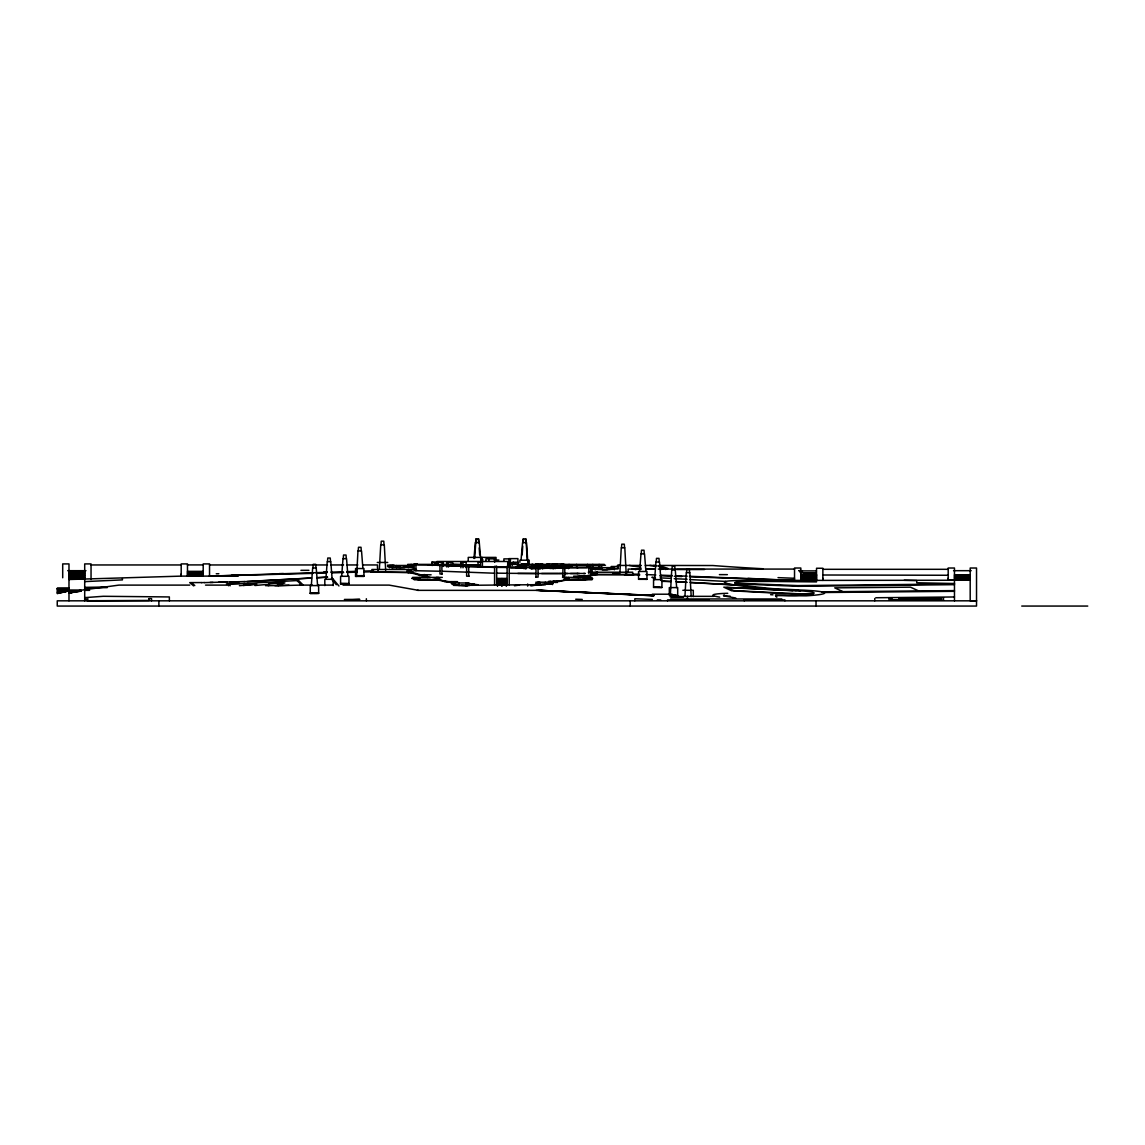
<?xml version="1.0" encoding="UTF-8"?>
<svg xmlns="http://www.w3.org/2000/svg" width="1145" height="1145" viewBox="0 0 1145 1145"><rect width="100%" height="100%" fill="white"/><g stroke="black" fill="none" stroke-linecap="round" stroke-linejoin="round"><path stroke-width="1.5" d="M501.911 578.497L501.911 586.111M475.976 542.601L476.206 538.937M523.208 542.601L523.437 538.937M474.688 558.445L475.747 542.601M522.149 554.924L522.75 546.122M312.928 567.977L313.2 564.313L315.705 564.313L315.977 567.977M327.484 561.694L327.756 558.03L330.261 558.03L330.533 561.694M343.257 558.688L343.514 555.024L346.033 555.024L346.291 558.688M358.242 550.931L358.499 547.267L361.019 547.267L361.276 550.931M380.999 544.848L381.271 541.184L383.775 541.184L384.047 544.848M621.52 547.84L621.778 544.176L624.297 544.176L624.555 547.84M641.243 553.865L641.501 550.201L644.02 550.201L644.277 553.865M656.214 562.023L656.486 558.359L658.99 558.359L659.262 562.023M671.986 569.995L672.244 566.331L674.763 566.331L675.02 569.995M686.542 572.672L686.814 569.008L689.319 569.008L689.591 572.672M311.311 585.582L312.671 567.977L316.235 567.977L317.594 585.582M325.867 579.298L327.227 561.694L330.791 561.694L332.15 579.298M341.639 576.293L342.999 558.688L346.563 558.688L347.923 576.293M639.611 571.469L640.985 553.865L644.535 553.865L645.909 571.469M654.596 579.628L655.956 562.023L659.52 562.023L660.88 579.628M475.604 542.601L475.905 538.937L478.71 538.937L478.996 542.601M522.85 542.601L523.15 538.937L525.941 538.937L527.287 560.206M473.958 558.445L475.318 542.601L479.283 542.601L480.657 558.445M521.047 560.206L522.564 542.601L526.528 542.601L528.002 565.444M556.799 563.87L556.527 564.657L556.255 563.87M548.498 563.87L548.083 564.657L547.653 563.87M496.744 573.158L507.092 573.273M552.878 568.65L552.878 567.133L546.652 566.861M537.463 563.87L536.919 564.657L536.39 563.87M523.666 563.87L523.05 564.657L522.435 563.87M552.09 583.592L552.892 583.664L531.523 585.596M524.911 568.65L524.725 566.446L525.741 566.99L523.852 567.262L523.852 568.65M525.798 568.65L525.827 566.374L525.254 567.863M535.144 568.65L536.433 567.19M535.144 567.863L536.433 567.448M468.362 566.503L535.388 567.219L533.212 567.347M535.545 567.519L534.157 567.863M276.804 585.453L283.087 583.048L268.846 583.649M531.309 567.863L534.257 567.104M530.436 567.605L533.913 566.932M533.083 567.147L531.309 567.605L533.212 567.448L533.141 568.65M546.838 567.262L547.496 566.746L547.496 567.863M523.508 567.863L522.349 567.605M530.636 566.775L537.348 565.916C534.686 566.503 539.467 566.102 536.433 567.033M243.312 585.524L256.766 584.079M269.433 584.236L254.863 585.51M775.337 594.928A52.04 3.006 3.7 0 0 788.662 595.457L793.814 595.443A47.417 2.948 2 0 0 796.29 595.4L796.462 595.386A52.055 3.306 0.4 0 0 800.756 595.142A51.224 3.163 2 0 0 803.074 595.056L803.804 594.999A52.427 3.306 0 0 0 812.492 593.84L813.308 593.611A52.427 3.306 0 0 0 813.651 592.609L813.465 592.537A52.427 3.306 0 0 0 811.275 591.979L810.846 591.893A52.427 3.306 0 0 0 801.6 590.906L799.868 590.748A26.135 1.617 2 0 0 795.818 590.462A25.591 1.632 0.4 0 0 792.412 590.348A25.906 1.617 2 0 0 790.394 590.247L772.789 589.289A74.11 4.279 3.7 0 1 735.018 585.038L732.8 584.666A73.981 4.279 3.7 0 1 727.633 583.606L724.484 582.376A73.638 4.251 3.7 0 1 725.028 581.617L725.773 581.417A73.366 4.236 3.7 0 1 754.154 580.644L800.87 581.245L800.827 568.02L794.53 568.02L794.53 580.386L690.177 576.822M522.077 566.117L523.537 565.959L522.964 567.863M568.55 567.133L568.12 567.004M532.582 567.863L534.028 567.419M567.777 567.118L563.87 567.691M81.209 590.748L68.986 590.849L57.25 593.024L68.986 590.648L57.25 591.979L68.986 590.691L57.25 593.539L68.986 590.92L81.209 590.734L68.986 592.938L80.164 590.348L118.951 585.109L189.769 585.109M533.756 567.033L536.576 566.56L536.433 567.863L530.436 567.863L533.913 567.19M544.176 567.29L546.451 567.118L544.619 567.376M68.986 593.01L81.209 591.02L68.986 591.264L81.209 591.006M442.772 571.255L494.626 573.23M618.515 568.521L614.622 568.55M538.121 567.519L545.965 567.276L543.889 567.276M344.387 599.45L359.802 599.393L345.733 600.08M533.141 567.863L534.028 567.691M543.66 567.276L546.451 566.861L545.564 566.646M569.251 579.599L552.362 582.447M588.272 572.214L632.698 572.214L632.698 574.604L596.989 574.375L580 577.538M552.005 581.803L554.209 581.488M564.399 580.143L552.334 582.132M556.742 567.863L556.742 566.174L554.967 566.489L554.967 567.863M554.967 566.746L556.742 566.446L554.753 566.689M554.753 566.431L556.742 566.174M549.214 582.318L557.028 581.402L557.028 582.619M661.237 569.537L664.2 568.321L659.291 566.932M665.588 569.523L667.893 568.421L664.129 567.176A165.724 8.702 0.4 0 0 658.432 566.088M68.986 592.666L81.266 590.648M546.652 567.863L546.437 566.346L548.412 566.031L542.043 566.832L546.036 567.047M547.811 566.389L546.594 566.789M547.739 566.288L543.116 566.961M536.819 583.564L536.819 584.923L538.88 584.594M536.719 584.923L530.436 585.739M539.825 584.437L538.765 584.594L552.491 583.649M530.192 566.961L537.348 566.174M534.987 567.09L534.028 567.219L534.157 568.65M589.804 578.84L582.791 579.399M452.461 584.222L458.887 585.41L543.159 584.608M514.477 585.782L519.515 585.038M68.986 590.791L57.25 592.495L68.986 590.562L57.25 591.464L68.986 590.348L81.209 590.405L68.986 590.419M68.986 592.895L75.971 591.879L68.986 592.437M524.782 567.233L526.242 567.018M550.33 583.836L545.406 584.308M591.994 578.683L568.249 579.785L591.994 579.785L591.994 577.395L562.538 577.395M543.574 566.804L544.433 566.718M635.232 569.637L636.162 569.509M534.157 567.605L533.141 567.605L534.987 567.347M564.399 567.347L568.135 567.133M429.346 579.27L418.211 579.284M563.798 566.36C570.239 566.131 564.614 565.115 564.041 568.65M533.212 566.689L536.576 566.818L534.343 567.004M545.421 566.732L544.562 566.818M413.345 578.225L411.785 578.368L420.83 580.071L440.539 580.157L440.539 579.27L436.245 579.27M534.343 567.262L535.388 567.262M533.327 567.076L535.144 566.918M610.457 569.294L608.296 569.48M624.326 574.661L633.843 574.733L633.142 574.618M95.636 600.71L149.193 600.452L148.936 598.978M535.202 566.217L536.576 566.56M600.223 568.836L595.243 569.222M84.701 597.633L103.265 596.287L169.36 596.946L169.36 600.824M84.701 599.322L88.151 599.064M559.833 566.689L563.054 566.632L554.481 566.961M533.756 567.305L535.388 567.061M562.538 568.034L549.8 568.478M559.576 566.847L554.552 567.076M311.368 577.996L244.4 581.631M316.693 577.695L327.356 577.123M247.263 581.574L311.569 578.068M316.922 577.767L327.642 577.18M68.986 591.879L81.209 591.206L77.717 591.421M243.441 583.564L298.573 580.472L303.11 585.038L278.163 585.682M563.698 567.963L571.899 566.689A69.416 3.049 1.1 0 0 567.934 565.673M68.986 591.965L75.971 591.636M618.758 572.786L617.785 572.886L618.844 573.058M269.075 583.549L284.905 582.877L278.078 585.567L268.03 585.653M256.394 584.179L239.377 585.682M265.54 585.667L269.018 585.524M591.822 574.747L578.153 577.452L578.153 576.178M399.662 567.376L396.113 567.333M393.293 567.076L389.572 567.047L400.736 567.347M68.986 579.513L181.196 576.121L181.196 563.912L187.479 563.912L187.479 576.121M84.701 581.603L122.429 579.885L122.415 578.611M231.362 575.348L238.103 575.105M279.18 573.645L283.387 573.502M323.677 572.071L327.384 571.928M81.209 591.135L68.986 591.579L74.225 591.521M403.154 567.276L405.903 567.19M373.027 571.999L370.751 572.156L408.908 572.5M544.948 567.247L551.861 567.161M545.092 568.292L543.889 568.321M388.613 566.56L391.848 566.446M203.195 576.121L203.195 563.912L209.535 563.912L209.535 576.121L327.313 572.285M330.833 572.171L343.142 571.77M346.663 571.656L357.226 571.298M364.253 571.069L373.642 570.768M406.003 567.29L411.771 567.104L411.026 567.061M552.792 568.178L542.072 568.349M204.468 582.619L227.34 581.961M230.088 582.018L244.615 581.531M239.949 583.535L226.424 583.878L228.671 585.753M289.012 585.252L274.886 585.653M798.938 570.825L802.387 570.725M310.266 593.01L311.225 592.981M399.877 567.476L408.65 567.104L407.262 566.99M216.248 573.788L218.852 573.717M209.435 576.121L313.029 573.359M316.421 573.259L326.611 572.987M331.706 572.858L343.6 572.543M346.992 572.443L357.183 572.171M363.981 571.999L375.861 571.67M310.266 593.439L318.639 593.439L318.639 585.582L310.266 585.582L310.266 593.439L315.104 593.353M541.714 568.492L542.515 568.421M579.756 576.307L584.751 576.178M579.241 576.479L583.32 576.379M316.907 592.995L318.639 592.895M314.803 593.425L316.693 593.325M416.508 569.494L371.882 569.494L371.882 571.885L378.065 571.885L378.05 569.494M316.421 593.382L318.639 593.325M432.882 579.27L434.027 579.255M450.529 581.875L452.704 582.261M355.565 575.778L363.953 575.62M361.534 575.849L357.97 576.178M355.565 576.393L363.953 576.393L363.953 568.535L355.565 568.535L355.565 576.393L362.893 575.72M243.613 583.478L228.084 583.921L230.259 585.753M238.818 581.717L218.595 582.261M570.353 579.399L579.241 579.427M107.1 587.027L84.701 587.356M84.701 587.9L107.272 587.614M542.072 567.305L544.476 567.347M535.388 568.435L530.192 568.492M543.632 584.666L545.12 584.651M387.854 566.56L389.758 566.446M388.37 566.46L387.525 566.431M496.715 567.39L507.092 567.462M531.581 567.433L532.597 567.505M539.61 567.419L537.721 567.433M538.551 568.407L540.383 568.464M537.263 568.407L539.61 568.478M618.057 572.972L612.732 573.072M602.528 565.744L569.122 565.444M540.383 568.65L540.383 567.419L537.263 567.362M954.472 583.964L797.707 585.61L735.104 583.134M954.472 584.666L798.137 586.312L736.936 583.878M802.674 593.783L813.093 593.668M812.478 593.854L785.198 593.625L731.641 590.777L723.797 587.17L796.004 590.706M875.796 597.747L954.472 596.974M891.984 598.305L889.021 598.334L889.021 600.037L943.494 600.037L943.494 597.804L898.768 598.234M911.406 598.262L941.133 597.976L941.133 599.88L891.368 599.88L891.368 598.463M970.831 600.853L976.528 600.824L971.146 600.853M530.192 567.448L535.932 567.462M542.787 567.376L542.515 568.65M376.633 571.913L377.435 571.899M201.506 582.648L204.54 582.533M210.036 582.447L212.999 582.433M954.472 590.605L821.495 591.822M954.472 591.321L823.985 592.509L821.037 591.722A62.961 3.965 0 0 0 811.733 590.634L805.007 590.205A36.525 2.304 0 0 0 800.77 590.047L799.668 589.99A36.611 2.261 2 0 0 795.088 589.732L772.76 588.63A63.533 3.664 3.7 0 1 737.652 584.079L734.947 583.02A62.975 3.635 3.7 0 1 757.346 581.474L767.808 581.46A54.817 3.406 2 0 1 776.596 581.517L816.5 581.903L816.542 568.249L822.869 568.249L822.869 580.386L782.078 580.386M566.303 580.129L582.648 579.957L592.766 578.697L591.221 578.64M577.023 567.705L577.867 567.691M590.834 567.677L614.307 567.634L614.307 569.809M541.628 573.516L557.944 573.53M558.488 573.53L563.039 573.516M577.023 573.516L577.867 573.516M348.967 583.463L340.58 583.492M348.967 584.107L340.58 584.15L340.58 576.293L348.967 576.293L348.967 584.15L340.58 584.15M535.874 567.705L515.45 567.433M545.335 567.505L587.313 567.491M537.978 567.705L563.039 567.705L552.677 568.163M589.246 567.677L564.514 567.705M300.92 570.339L308.935 570.31M535.874 573.516L509.196 573.316M537.978 573.516L538.765 573.516M570.468 573.516L579.384 573.502M815.684 573.216L806.924 573.087M363.953 576.278L361.634 576.278M564.199 580.229L568.45 580.229L568.45 578.755L564.199 578.755L564.199 580.229L566.489 580.129L566.346 577.395M201.606 582.562L189.741 582.605L193.634 585.896M312.671 593.296L316.235 593.124M583.564 573.502L585.195 573.502M948.189 575.262L822.869 575.005M954.472 583.521L916.759 582.762L916.759 580.601L904.192 580.3M799.41 593.869L733.831 590.605L726.774 587.5L792.683 590.72M508.838 558.617L517.912 558.617L517.912 566.56M481.172 559.919L483.018 559.919M494.168 560.019L498.862 560.019M436.832 561.494L507.707 561.494L507.707 565.873M517.912 562.238L512.316 562.238L512.316 565.444M377.278 562.453L387.754 562.453M437.748 563.025L434.384 563.025L437.748 563.54M509.768 562.954L511.815 562.954M417.367 563.812L414.175 563.812L414.175 568.965M509.525 563.998L516.166 563.998M407.663 564.385L414.762 564.385M417.667 564.385L432.996 564.385M447.738 564.37L439.966 564.399L439.966 573.989L442.299 573.989M462.065 564.37L449.942 564.37L462.065 564.9M522.893 564.385L513.475 564.399L513.475 562.238M525.655 564.385L536.819 564.385M540.254 564.385L548.326 564.385M557.3 564.385L552.52 564.385L552.52 565.444M604.317 564.385L561.365 564.385L561.422 566.346M187.479 564.914L203.195 564.914M439.995 564.9L447.738 564.9M479.369 564.9L464.111 564.9L479.369 565.415M561.422 564.786L568.807 564.786L568.421 566.346M91.042 564.957L181.196 564.957M209.535 564.957L327.47 564.957M330.819 564.957L343.543 564.957M346.878 564.957L357.841 564.957M362.65 564.957L377.492 564.957L377.478 568.149M387.468 565.158L394.052 565.158M605.519 565.244L601.354 565.244L601.354 566.288M617.971 565.244L620.103 565.244M413.173 565.444L389.572 565.53L389.572 567.72M530.894 565.444L568.893 565.487M617.355 565.444L641.329 565.444M645.322 565.444L654.682 565.444A165.724 8.702 0.4 0 1 657.244 565.916M659.033 565.444L712.863 565.53A303.926 8.902 1.5 0 0 722.796 566.26L724.57 566.389A303.926 8.902 1.5 0 0 762.856 568.75M469.221 565.744L466.645 565.744L466.645 576.178L469.221 576.178M536.232 565.959L540.483 565.959M496.773 566.36L494.583 566.36L494.583 584.852M507.063 566.403L509.224 566.403L509.224 584.852M611.115 566.503L618.429 566.503M535.516 566.66L538.064 566.66L538.064 577.109L535.817 577.109M561.966 566.675L564.786 566.675L564.786 576.064L562.538 576.064M587.428 566.632L590.605 566.632L590.605 573.445M391.304 567.72L404.986 567.72M526.013 567.605L524.081 567.863M535.144 567.605L535.96 567.605M522.349 567.863L526.414 567.863M510.627 568.092L525.254 568.092M614.779 568.679L618.071 568.679L618.071 566.503M631.94 568.965L641.357 568.965M646.095 568.965L653.995 568.965M640.556 569.079L628.147 569.079L628.176 572.3M645.852 569.079L654.725 569.079M658.246 569.079L794.587 569.079M822.869 569.308L948.189 569.308M676.724 569.523L704.49 569.523M602.299 569.809L614.307 569.222L612.031 569.137M67.698 570.682L85.975 570.682M414.175 570.682L440.353 571.255M801.686 570.682L799.096 570.611M953.542 570.682L971.218 570.682M800.112 570.911L816.299 570.911M68.986 571.341L84.701 571.341M187.479 571.355L203.195 571.355M68.986 572.028L84.701 572.028M187.479 572.042L203.195 572.042M371.882 571.885L412.93 572.5L412.916 571.384L407.734 571.384L407.734 572.5L412.93 572.5M68.986 572.715L84.701 572.715M187.479 572.715L203.195 572.715M68.986 573.387L84.701 573.387M187.479 573.402L203.195 573.402M517.855 573.473L535.874 573.473M537.878 573.516L563.039 573.473M564.514 573.473L585.195 573.473M803.876 573.373L816.299 573.373L800.112 572.543M68.986 574.074L84.701 574.074M187.479 574.074L203.195 574.074M632.698 574.604L591.822 574.733L591.822 573.573L596.989 573.573L596.989 574.733M68.986 574.747L84.701 574.747M187.479 574.761L203.195 574.761M419.056 574.804L431.121 574.804M816.542 574.933L800.827 574.833L816.585 574.876M68.986 575.434L84.701 575.434M187.479 575.448L203.195 575.448M800.827 575.606L816.542 575.606M954.472 575.463L970.187 575.463M68.986 576.107L84.701 576.107M181.096 576.121L238.26 576.121M954.472 576.15L970.187 576.15M573.645 576.178L589.789 576.178M800.827 576.293L816.542 576.293M68.986 576.794L84.701 576.794M954.472 576.822L970.187 576.822M800.827 576.98L816.542 576.98M68.986 577.481L84.701 577.481M412.558 577.381L442.299 577.381M954.472 577.509L970.187 577.509M800.827 577.653L816.542 577.653M68.986 578.153L84.701 578.153M568.249 578.082L565.873 578.755M954.472 578.182L970.187 578.182M800.827 578.339L816.542 578.339M435.458 578.597L438.864 578.597L438.864 579.785L414.189 579.785M68.986 578.84L84.701 578.84M800.827 579.012L816.542 579.012M954.472 578.869L970.187 578.869M646.954 579.327L638.567 579.327L638.567 571.469L646.954 571.469L646.954 579.327L638.567 579.026M800.827 579.699L816.542 579.699M954.472 579.556L970.187 579.556M948.189 578.139L948.189 580.229L970.187 580.229L822.869 580.386L822.869 578.282M548.469 581.402L560.005 581.402M444.174 581.631L457.556 581.631M535.817 582.204L552.491 582.204L552.491 584.594M452.06 582.977L468.92 582.977M539.825 582.877L537.291 583.564M451.345 583.263L454.908 583.263L454.908 581.631M465.858 583.664L467.389 584.336M465.786 584.336L469.064 584.336L469.064 585.682M205.527 585.109L226.653 585.109M300.019 585.109L312.413 585.109M317.466 585.109L333.195 585.109M343.071 585.109L389.143 585.109L418.469 590.348M459.174 585.038L454.164 584.48M498.147 585.023L499.392 585.023M499.964 585.023L501.224 585.023M502.598 585.023L503.843 585.023M504.415 585.023L505.675 585.023M453.506 585.367L467.847 585.682L467.847 584.336M661.924 587.485L653.552 587.485L653.552 579.628L661.924 579.628L661.924 587.485L653.552 587.17M84.701 590.348L89.611 590.348M417.453 590.348L540.855 590.348M682.821 590.276L693.297 590.276L693.297 596.559M652.306 594.212L672.144 594.212L672.144 597.06M670.999 595.457L677.697 595.457L677.697 587.6L669.31 587.6L669.31 595.457M683.336 596.345L713.593 596.345M708.827 599.894L667.564 599.894L667.564 600.824M743.663 599.894L784.912 599.894L784.912 600.824M97.711 600.71L87.063 600.71L87.063 599.479M976.528 600.824L57.25 600.824L57.25 606.063L976.528 606.063L976.528 568.02L970.187 568.02L970.187 600.853M1021.741 606.063L1087.75 606.063M567.605 573.516L564.227 573.488M719.403 574.618L727.376 574.647M535.631 584.923L535.631 583.564L538.88 583.564L538.88 584.923M671.857 596.889L678.971 596.974M148.936 598.606L151.555 598.649L151.555 600.824M424.809 574.847L420.029 574.804M611.144 568.478L612.36 568.492M661.695 581.331L666.977 581.474A171.464 169.489 -90 0 0 670.698 581.603M800.613 590.82L795.818 590.548M724.155 596.001L730.138 596.159M673.031 596.702L673.875 596.717M575.706 599.236L582.247 599.422M632.612 574.862L639.669 575.091M659.864 575.792L671.657 576.193M674.305 576.278L681.747 576.536M652.364 599.379L634.831 598.778L634.831 600.824M657.359 599.894L660.765 600.009M428.302 564.857L440.353 565.444M640.985 578.926L644.535 578.783M670.999 595.214L677.697 595.457M602.442 568.922L592.122 569.222L607.394 569.809L607.394 567.634M778.028 577.638L794.53 578.282M632.684 574.06L639.583 574.332M645.894 574.575L655.799 574.962M660.951 575.162L672.315 575.606M675.622 575.735L687.186 576.193M689.447 576.278L794.53 580.386M442.514 565.186L467.503 566.489M747.957 578.382L755.6 578.712M781.234 579.814L784.554 579.957M538.035 590.348L653.323 595.4M670.913 596.144L683.379 596.688M442.9 565.587L494.44 567.419M539.123 590.348L654.01 595.486M671.829 596.287L682.721 596.788M539.968 590.348L653.652 595.729M670.655 596.445L683.107 597.032M536.175 590.348L653.824 595.743M671.242 596.617L682.721 597.103M775.952 595.586L806.066 595.844A62.746 3.95 0 0 0 821.953 594.169L823.498 593.768A62.961 3.965 0 0 0 824.056 592.523M551.647 567.061L552.878 567.133M525.741 567.262L522.463 566.517M440.939 565.1L413.231 564.857L413.231 569.222M655.398 577.495L651.891 577.295L655.527 578.955M660.15 577.91L671.242 578.368M674.248 578.697L687.072 579.255M690.091 579.57L725.773 581.417M676.323 581.617L686.742 582.204M690.22 582.39L733.644 584.809M676.223 581.76L686.914 582.361M690.478 582.562L735.018 585.038M523.752 566.36L524.725 566.446M556.613 566.446L557.071 563.87M522.964 566.131L525.827 566.374M540.383 567.419L539.467 567.347L539.467 568.65M522.463 566.26L525.712 567.104M539.467 568.392L540.841 568.507L540.741 564.385M447.709 581.631L451.66 582.089M407.148 571.813L408.464 572.042M392.706 567.09L393.494 567.176M590.19 567.462L592.122 567.662L592.122 573.473M629.22 565.444L640.828 567.262M440.539 580.186L454.908 583.063M562.996 564.385L563.225 564.413A66.009 2.905 1.1 0 1 567.004 565.015M561.565 564.385L561.78 564.413A64.392 2.834 1.1 0 1 565.458 565M472.928 584.165L477.923 584.737M467.747 585.682L461.392 585.353M653.681 565.444L654.654 565.558M649.845 565.444L654.954 566.131M467.06 583.263L474.474 584.15M546.652 566.603L547.496 566.746M803.89 572.872L802.488 572.557M452.06 584.279L459.259 585.367L459.259 582.977M735.791 598.019L723.955 595.944A30.228 2.29 2.1 0 1 724.37 595.028M455.066 583.263L438.392 580.157M438.864 579.871L438.392 577.381M436.918 579.871L434.499 579.255M436.245 579.785L438.192 580.157L438.192 579.27M412.558 578.297L419.671 579.785L419.671 577.381M536.189 566.374L537.592 566.746L536.433 567.29M430.749 577.695L412.644 572.5M427.743 577.452L409.81 572.5M422.634 575.405L421.446 575.076L426.956 575.434M424.122 574.518L425.725 575.048M407.749 571.885L409.524 572.5L409.509 571.384M918.634 590.934L910.518 587.17L834.734 587.857L842.849 591.621M660.679 580.358L665.631 581.231A165.767 163.85 90 0 0 671.056 581.402M297.099 580.63L301.436 584.952M191.415 582.676L194.793 585.539M331.878 577.667L338.949 585.997M331.377 578.898L336.329 584.709M561.522 564.786L561.809 566.346M676.652 587.6L675.292 569.995L671.729 569.995L670.24 597.06M362.893 568.535L361.534 550.931L357.97 550.931L356.61 576.393M479.211 547.882L479.683 554.924M525.641 538.937L525.87 542.601M478.395 538.937L478.624 542.601M181.125 574.031L181.196 576.121M954.472 600.853L954.472 568.02L948.189 568.02L948.189 580.229M874.766 598.477L874.766 600.824M816.027 600.824L816.027 606.063M781.763 599.894L781.763 598.964L670.712 598.964L670.712 599.894M744.264 599.894L744.264 600.824M691.208 596.559L689.848 572.672L686.284 572.672L684.925 596.559M687.444 596.345L687.444 598.735M675.292 594.913L671.729 594.785M630.208 600.824L630.208 606.063M626.515 572.214L626.515 574.604M626.172 573.301L624.812 547.84L621.248 547.84L619.889 573.301M599.136 564.385L599.136 566.575M597.59 572.214L593.453 572.886L593.611 574.604M596.702 572.214L596.702 573.573M595.243 567.634L595.243 569.809M595.214 573.573L595.214 574.733M592.781 564.385L592.781 566.575M588.831 566.632L588.831 573.445M587.542 564.385L587.542 566.575M584.88 577.395L584.88 579.785M576.608 564.385L576.608 566.575M569.251 578.082L569.251 579.785M569.065 564.385L569.065 566.575M568.55 565.487L568.55 568.65M568.249 577.395L568.249 580.229M564.771 565.487L564.771 568.65M563.497 565.444L563.497 563.87L555.983 563.87L556.155 565.444M562.911 566.675L562.911 576.064M556.327 565.444L556.313 567.863M555.711 581.402L555.711 582.619M555.139 565.487L555.139 568.65M554.337 565.444L554.337 563.87L547.238 563.87L547.238 565.444M553.722 564.385L553.722 565.444M553.794 581.402L553.751 582.619M553.522 565.487L553.522 568.65M553.078 581.402L553.078 582.619M550.602 581.402L550.602 582.619M549.843 581.402L549.843 582.619M548.927 563.87L548.956 566.489M547.611 565.444L547.611 566.489M546.437 564.385L546.437 565.444M545.607 566.374L545.621 567.863M545.421 566.474L545.249 567.863M545.292 582.204L545.292 584.594M543.947 566.603L543.947 567.863M543.66 566.517L543.66 567.863M543.26 564.385L543.26 565.444M542.973 565.487L542.973 568.65M542.129 565.444L542.129 563.87L535.86 563.87L535.86 565.444M541.671 564.385L541.671 565.444M539.825 582.204L539.825 584.923M538.78 582.204L538.78 584.923M537.993 563.87L537.935 565.959M537.792 582.204L537.792 583.564M536.232 565.444L536.189 567.863M536.003 566.66L536.003 577.109M535.617 566.775L535.617 567.863M535.259 566.117L535.388 567.863M532.826 564.385L532.826 565.444M532.582 567.605L532.582 568.65M532.454 564.385L532.454 565.444M532.325 567.047L532.182 567.863M531.738 564.399L531.738 568.836M531.251 567.476L531.309 568.65M529.09 565.444L529.205 560.206L519.887 560.206L519.887 562.295M527.673 584.007L527.673 586.125M526.414 564.385L526.414 565.444M525.956 564.399L525.97 568.836M525.884 564.385L525.884 565.444M524.281 563.87L524.124 565.959L522.163 565.444M521.819 565.444L521.819 563.87L526.7 563.87L526.7 565.444L517.325 565.444L517.325 564.385M521.333 564.385L521.333 565.444M517.783 564.385L517.783 565.444M510.427 562.538L510.427 565.673M510.398 565.487L510.398 558.875L503.886 558.875L503.886 561.322M508.881 558.875L508.881 565.487M507.12 566.403L507.12 584.852M506.362 586.111L506.362 578.454L497.46 578.454L497.46 586.111M506.09 585.696L506.104 578.712L502.168 578.712L502.168 585.696M501.639 585.696L501.639 578.712L497.717 578.712L497.717 585.696M496.672 566.36L496.672 584.852M496.043 560.664L496.043 557.4L468.233 557.4L468.233 560.821M494.697 562.181L494.697 558.875L485.909 558.875L485.909 561.322M488.858 558.875L488.858 561.322M482.403 566.875L482.403 562.009L478.066 562.009L478.066 566.875M482.117 557.4L482.117 560.821M480.743 557.4L480.743 560.821M480.514 562.009L480.514 566.875M468.706 565.744L468.706 576.178M466.902 582.977L466.902 584.336M466.387 583.664L466.387 585.682M466.144 567.791L466.144 562.009L460.891 562.009L460.891 567.791M465.858 582.977L465.886 585.682M462.995 562.009L462.995 567.791M452.604 564.9L452.604 562.009L446.851 562.009L446.851 567.033M451.674 581.631L451.674 583.263M448.482 562.009L448.482 567.033M443.115 566.46L443.115 562.009L432.051 562.009L432.051 565.415M442.027 562.009L442.027 563.025M441.898 564.399L441.898 573.989M438.292 562.009L438.292 564.986M437.748 562.009L437.748 565.415M437.59 562.009L437.59 563.025M437.404 577.381L437.404 578.597M437.376 562.009L437.233 564.986M436.918 578.597L436.918 580.157M436.445 577.381L436.445 580.157M432.552 562.009L432.552 565.415M432.152 562.009L432.152 565.415M426.613 574.804L426.613 576.708M426.112 574.804L426.112 576.708M415.95 563.812L415.95 570.682M411.771 565.53L411.771 567.72M411.112 564.385L411.112 566.575M411.141 571.384L407.133 570.697L407.133 569.494M410.855 569.494L410.855 571.885M409.967 569.494L409.967 570.697M408.65 565.53L408.65 567.72M408.464 570.697L408.464 572.5M408.021 569.494L408.021 572.5M396.499 565.53L396.499 567.72M392.706 565.53L392.706 567.72M385.665 570.31L384.305 544.848L380.741 544.848L379.381 568.736M366.357 598.735L366.357 600.824M347.923 584.036L342.999 583.95M346.563 583.664L341.639 583.578M333.195 585.582L333.195 579.298L324.822 579.298L324.822 585.582M158.883 600.824L158.883 606.063M91.042 579.513L91.042 563.912L84.701 563.912L84.701 600.824M68.986 600.824L68.986 563.912L62.703 563.912L62.703 577.781M554.566 581.302A170.848 28.396 -7.4 0 1 551.403 581.889M727.748 593.296A40.762 3.091 2.1 0 0 713.435 595.615L713.75 595.772A41.005 3.12 2.1 0 0 719.733 597.117M772.99 594.813A52.04 3.006 3.7 0 1 770.614 594.684M775.709 596.516A28.868 1.675 3.7 0 1 776.768 597.175M566.632 565.902L566.56 565.916A64.392 2.834 1.1 0 0 566.689 565.372L568.249 565.387A65.966 2.905 1.1 0 1 568.192 565.931L566.56 565.916M68.986 589.775L57.25 590.419L68.986 589.861M68.986 589.475L57.25 589.904L68.986 589.56M68.986 589.145L57.25 589.374L68.986 589.174M68.986 588.745L57.25 588.859L68.986 588.759M956.576 574.761L954.472 574.761L970.187 574.747L956.576 574.761M68.986 588.33L57.25 588.344L68.986 588.33M499.392 579.241L498.147 579.241L498.147 580.587L499.392 580.587L499.392 579.241M501.224 579.241L499.964 579.241L499.964 580.587L501.224 580.587L501.224 579.241M503.843 579.241L502.598 579.241L502.598 580.587L503.843 580.587L503.843 579.241M505.675 579.241L504.415 579.241L504.415 580.587L505.675 580.587L505.675 579.241M499.392 581.388L498.147 581.388L498.147 584.208L499.392 584.208L499.392 581.388M501.224 581.388L499.964 581.388L499.964 584.208L501.224 584.208L501.224 581.388M503.843 581.388L502.598 581.388L502.598 584.208L503.843 584.208L503.843 581.388M505.675 581.388L504.415 581.388L504.415 584.208L505.675 584.208L505.675 581.388M659.52 586.941L655.956 587.084L659.52 586.941"/></g></svg>
